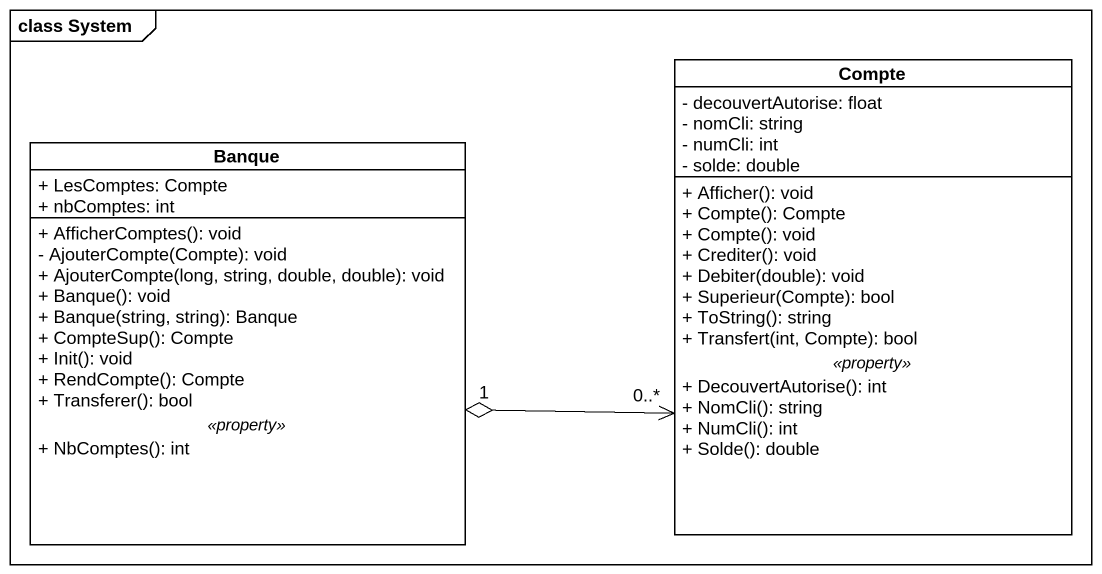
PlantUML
@startuml
mainframe class System
hide circle
hide empty members
skinparam classAttributeIconSize 0
class Compte {
  - decouvertAutorise: float
  - nomCli: string
  - numCli: int
  - solde: double
  --
  + Afficher(): void
  + Compte(): Compte
  + Compte(): void
  + Crediter(): void
  + Debiter(double): void
  + Superieur(Compte): bool
  + ToString(): string
  + Transfert(int, Compte): bool
  .. <<property>> ..
  + DecouvertAutorise(): int
  + NomCli(): string
  + NumCli(): int
  + Solde(): double
}
class Banque {
  + LesComptes: Compte
  + nbComptes: int
  --
  + AfficherComptes(): void
  - AjouterCompte(Compte): void
  + AjouterCompte(long, string, double, double): void
  + Banque(): void
  + Banque(string, string): Banque
  + CompteSup(): Compte
  + Init(): void
  + RendCompte(): Compte
  + Transferer(): bool
  .. <<property>> ..
  + NbComptes(): int
}
Compte "0..*" <-left-o "1" Banque
@enduml
